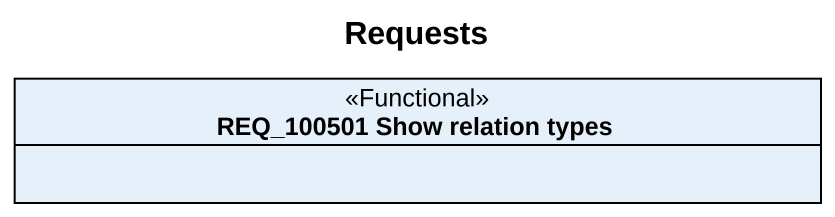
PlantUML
@startuml
title Requests
hide circle
hide empty members
class "REQ_100501 Show relation types" as REQ_100501_Show_relation <<Functional>>
@enduml
